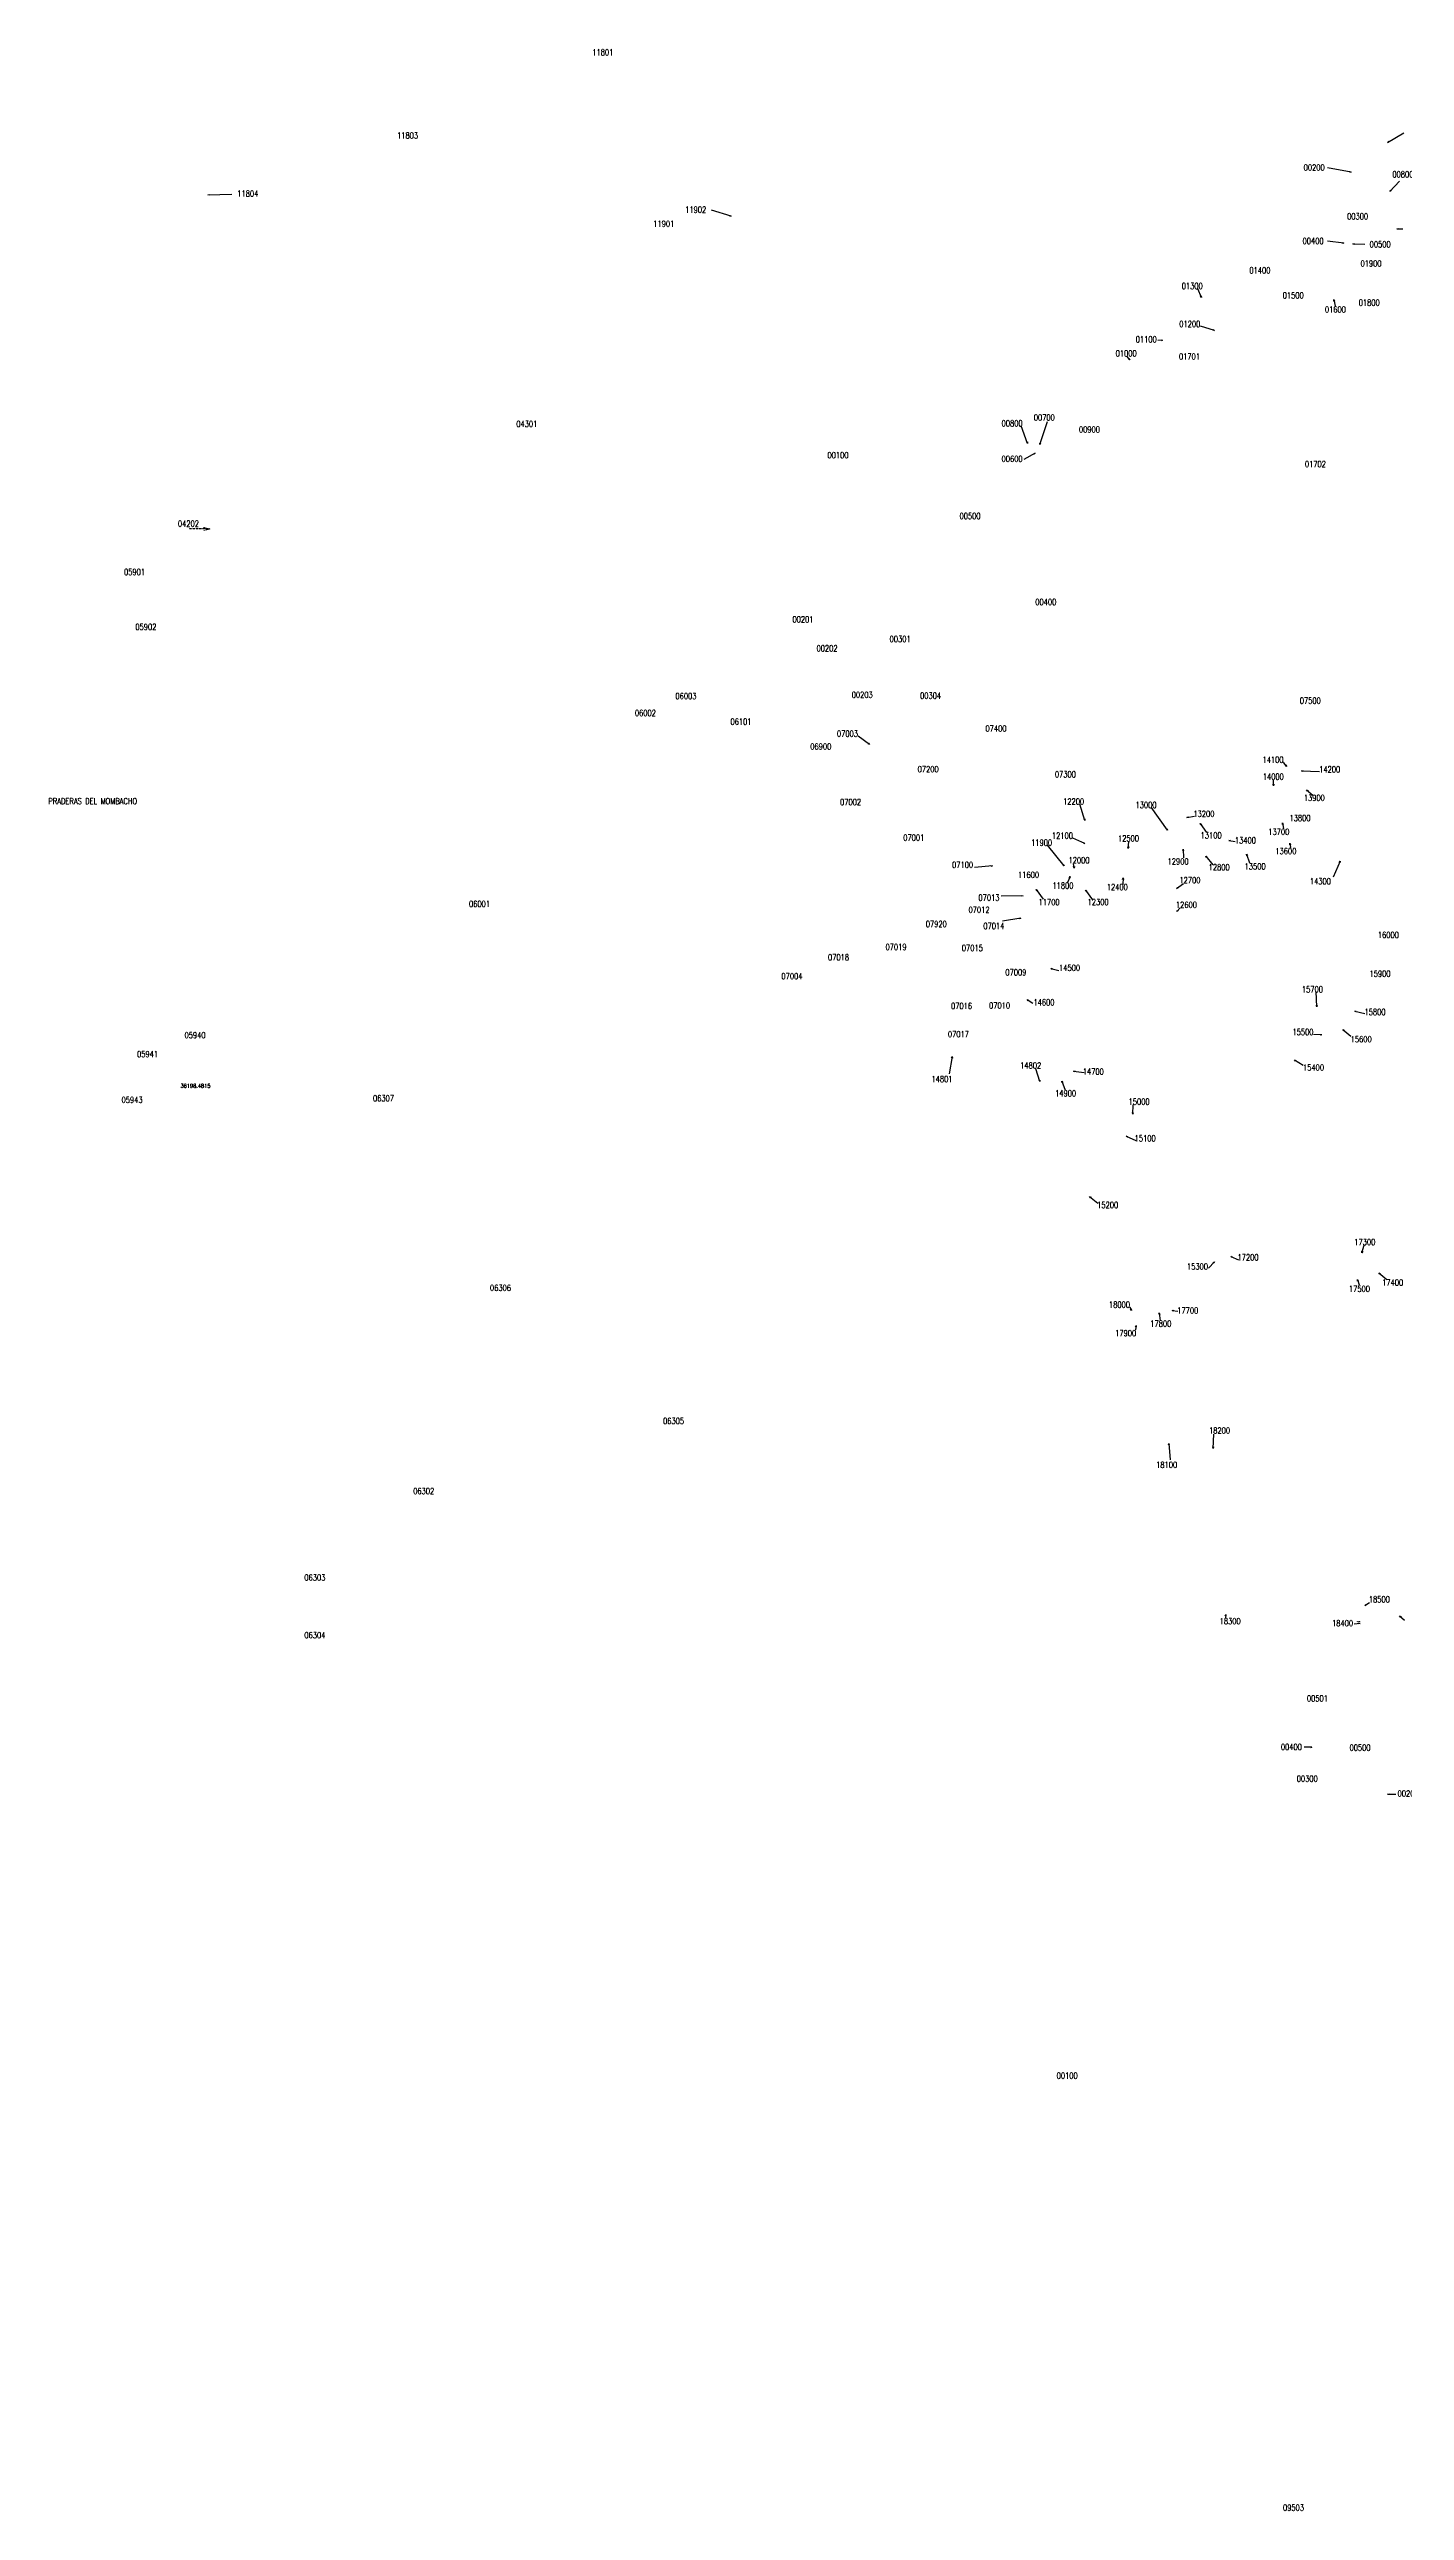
# Model space of a CAD drawing. Header units: metres. Extents: x 615852 to 659911, y 1301217 to 1325118.
# Drawn here: x 648621 to 653041, y 1311381 to 1319403 of the extents above; entities that cross this region are included whole.
import ezdxf
from ezdxf.enums import TextEntityAlignment as Align

# ---------------------------------------------------------------- set-up
doc = ezdxf.new("R2010")
doc.units = ezdxf.units.M
doc.linetypes.add('HIDDEN', pattern=[0.375, 0.25, -0.125])
doc.layers.add('41', color=1, linetype='Continuous')
doc.styles.add('ROMANS', font='ROMANS', dxfattribs={"height": 0.2})

msp = doc.modelspace()

# ---------------------------------------------------------------- linework, layer by layer
at = {"layer": '41', "color": 7, "linetype": 'Continuous'}
for p, q in [((652985.60273, 1319099.55433), (653038.26373, 1319130.85533)), ((652866.18773, 1319002.86833), (652789.04973, 1319016.08433)), ((652993.01973, 1318939.57033), (653024.17173, 1318972.95833)), ((649138.34673, 1318928.22233), (649216.74373, 1318930.39933)), ((650844.71773, 1318858.41833), (650781.39773, 1318878.20533)), ((653016.01273, 1318817.14733), (653035.29773, 1318817.84233)), ((652842.52673, 1318771.23833), (652789.12373, 1318777.49933)), ((652872.19573, 1318768.45633), (652910.76473, 1318767.76033)), ((652378.10573, 1318593.67333), (652366.43473, 1318622.42033)), ((652810.60873, 1318587.15133), (652814.19973, 1318565.59133)), ((652421.19973, 1318486.77133), (652375.41173, 1318500.24633)), ((652251.98773, 1318454.40233), (652235.96473, 1318453.87733)), ((652144.81673, 1318390.53433), (652136.14873, 1318401.83633)), ((651811.48373, 1318118.50333), (651790.46973, 1318175.27533)), ((651851.40973, 1318114.29833), (651876.62673, 1318189.99433)), ((651836.69973, 1318086.96333), (651798.87473, 1318065.93633)), ((651296.34373, 1317137.09533), (651259.47673, 1317163.92433)), ((652656.05673, 1317065.70533), (652646.22473, 1317079.47833)), ((652705.21673, 1317050.94833), (652763.71773, 1317048.98033)), ((652613.28773, 1317002.74233), (652613.28773, 1317021.92633)), ((652721.43973, 1316988.96933), (652742.08673, 1316972.24533)), ((651998.36273, 1316889.47333), (651982.10273, 1316942.35133)), ((652267.88173, 1316858.33333), (652214.67073, 1316932.46933)), ((652331.19573, 1316899.44533), (652355.44373, 1316903.48933)), ((651930.88173, 1316741.41433), (651876.40973, 1316808.93533)), ((651998.36273, 1316814.63033), (651959.33773, 1316831.71433)), ((652139.82873, 1316798.36033), (652141.45473, 1316821.13833)), ((652374.30373, 1316879.22633), (652394.51073, 1316850.24633)), ((652467.92773, 1316824.63533), (652488.80773, 1316821.26633)), ((652642.89573, 1316881.90433), (652646.26273, 1316863.70733)), ((652667.14373, 1316815.18233), (652669.16373, 1316801.02833)), ((651696.85473, 1316741.37333), (651638.20273, 1316736.34233)), ((651963.40273, 1316734.09233), (651961.77673, 1316749.54933)), ((652318.39873, 1316796.32933), (652320.41973, 1316767.34933)), ((652393.16373, 1316772.74033), (652416.06373, 1316745.10833)), ((652525.85373, 1316779.48033), (652534.60973, 1316751.17433)), ((652831.06673, 1316756.30333), (652807.46973, 1316705.14633)), ((651839.82373, 1316664.13033), (651862.58873, 1316633.21733)), ((651950.39473, 1316706.43333), (651941.45173, 1316686.90933)), ((652000.80173, 1316662.50333), (652023.56673, 1316630.77733)), ((652122.75473, 1316702.36533), (652121.94173, 1316681.21433)), ((652297.25773, 1316667.47233), (652320.19773, 1316684.50233)), ((651796.73873, 1316643.72133), (651725.04273, 1316642.25733)), ((651789.42273, 1316570.52633), (651729.43173, 1316561.74333)), ((652297.99773, 1316592.68633), (652308.72773, 1316604.53333)), ((651887.45573, 1316406.56933), (651913.79273, 1316400.71333)), ((652754.39573, 1316281.67433), (652752.38973, 1316332.52633)), ((651809.90673, 1316305.56033), (651828.92873, 1316293.84933)), ((652878.10373, 1316268.29233), (652910.87073, 1316260.26333)), ((652771.11273, 1316190.67733), (652743.69673, 1316191.34633)), ((652839.31973, 1316208.07433), (652866.06773, 1316186.66233)), ((651566.03373, 1316120.35933), (651555.97873, 1316063.34833)), ((652681.50773, 1316109.04733), (652709.59273, 1316091.65033)), ((651851.66673, 1316038.29833), (651838.56773, 1316080.23833)), ((651923.70873, 1316039.60833), (651934.18773, 1316010.77433)), ((651961.69473, 1316072.37533), (651995.75073, 1316068.44333)), ((652154.24473, 1315932.13533), (652155.55473, 1315962.28033)), ((652133.28673, 1315860.04933), (652164.72373, 1315846.94233)), ((652013.90573, 1315664.23533), (652040.51173, 1315641.81633)), ((652421.19573, 1315451.42233), (652401.59173, 1315430.40533)), ((652474.40673, 1315468.23633), (652499.61273, 1315457.02733)), ((652901.65273, 1315480.75533), (652908.71273, 1315505.08833)), ((652886.74773, 1315393.62533), (652893.02273, 1315376.35733)), ((652956.56573, 1315414.81933), (652983.23773, 1315393.62533)), ((652150.59073, 1315292.36333), (652145.54373, 1315303.47333)), ((652240.42773, 1315285.29233), (652243.45573, 1315258.52733)), ((652282.82273, 1315292.36333), (652300.99273, 1315289.83733)), ((652165.73173, 1315243.88233), (652163.20873, 1315229.74233)), ((652416.50473, 1314842.95233), (652418.83373, 1314889.57533)), ((652272.05973, 1314859.27033), (652276.71873, 1314805.65333)), ((652911.13973, 1314330.89933), (652926.22273, 1314340.96033)), ((652457.74673, 1314301.76733), (652456.48973, 1314290.62833)), ((652896.05773, 1314272.68933), (652876.66573, 1314270.53333)), ((653024.61773, 1314297.12333), (653040.41873, 1314283.46833)), ((652738.81173, 1313868.82233), (652713.46773, 1313868.82233)), ((652985.54573, 1313716.07533), (653012.44473, 1313716.07533))]:
    msp.add_line(p, q, dxfattribs=at)
at = {"layer": '41', "color": 7, "linetype": 'HIDDEN'}
msp.add_line((649144.29473, 1317839.50133), (649077.78873, 1317839.50133), dxfattribs=at)
at = {"layer": '41', "color": 7, "linetype": 'Continuous'}
for points in [[(652990.53973, 1319101.03433), (652985.60273, 1319099.55433), (652989.26173, 1319103.18333)], [(652861.47073, 1319004.94433), (652866.18773, 1319002.86833), (652861.04873, 1319002.48033)], [(649143.37973, 1318927.11133), (649138.34673, 1318928.22233), (649143.30973, 1318929.61033)], [(652997.34473, 1318942.37333), (652993.01973, 1318939.57033), (652995.51673, 1318944.07933)], [(650840.31773, 1318861.10233), (650844.71773, 1318858.41833), (650839.57273, 1318858.71633)], [(653021.05473, 1318816.07833), (653016.01273, 1318817.14733), (653020.96473, 1318818.57633)], [(652837.70673, 1318773.06233), (652842.52673, 1318771.23833), (652837.41473, 1318770.57933)], [(652877.17273, 1318767.11633), (652872.19573, 1318768.45633), (652877.21773, 1318769.61633)], [(652377.38273, 1318598.77633), (652378.10573, 1318593.67333), (652375.06673, 1318597.83633)], [(652810.19673, 1318582.01433), (652810.60873, 1318587.15133), (652812.66273, 1318582.42433)], [(652246.94973, 1318455.48833), (652251.98773, 1318454.40233), (652247.03173, 1318452.98933)], [(652416.75573, 1318489.38233), (652421.19973, 1318486.77133), (652416.04973, 1318486.98333)], [(652142.76573, 1318395.26233), (652144.81673, 1318390.53433), (652140.78173, 1318393.74133)], [(651810.92073, 1318123.62633), (651811.48373, 1318118.50333), (651808.57573, 1318122.75833)], [(651854.17573, 1318118.64733), (651851.40973, 1318114.29833), (651851.80373, 1318119.43733)], [(651831.72273, 1318085.62633), (651836.69973, 1318086.96333), (651832.93673, 1318083.44133)], [(651293.03673, 1317141.04833), (651296.34373, 1317137.09533), (651291.56573, 1317139.02633)], [(652654.16873, 1317070.50133), (652656.05673, 1317065.70533), (652652.13473, 1317069.04833)], [(652710.17173, 1317049.53133), (652705.21673, 1317050.94833), (652710.25573, 1317052.02933)], [(652614.53773, 1317007.74233), (652613.28773, 1317002.74233), (652612.03773, 1317007.74233)], [(652724.53873, 1316984.85133), (652721.43973, 1316988.96933), (652726.11173, 1316986.79333)], [(651998.08773, 1316894.62033), (651998.36273, 1316889.47333), (651995.69873, 1316893.88533)], [(652336.33373, 1316899.03533), (652331.19573, 1316899.44533), (652335.92173, 1316901.50033)], [(651994.28373, 1316817.78033), (651998.36273, 1316814.63033), (651993.28073, 1316815.49033)], [(652265.98173, 1316863.12433), (652267.88173, 1316858.33333), (652263.95073, 1316861.66633)], [(652376.13773, 1316874.41033), (652374.30373, 1316879.22633), (652378.18873, 1316875.84033)], [(652472.66473, 1316822.60533), (652467.92773, 1316824.63533), (652473.06273, 1316825.07333)], [(652642.57673, 1316876.76033), (652642.89573, 1316881.90433), (652645.03473, 1316877.21533)], [(652666.61273, 1316810.05633), (652667.14373, 1316815.18233), (652669.08773, 1316810.40933)], [(651691.76573, 1316742.19133), (651696.85473, 1316741.37333), (651691.97973, 1316739.70033)], [(651928.71473, 1316746.09033), (651930.88173, 1316741.41433), (651926.76973, 1316744.52133)], [(651964.12273, 1316739.19533), (651963.40273, 1316734.09233), (651961.63673, 1316738.93433)], [(652141.43173, 1316803.25833), (652139.82873, 1316798.36033), (652138.93773, 1316803.43633)], [(652317.49973, 1316791.25433), (652318.39873, 1316796.32933), (652319.99373, 1316791.42833)], [(652395.39173, 1316768.09333), (652393.16373, 1316772.74033), (652397.31673, 1316769.68833)], [(652526.13673, 1316774.33433), (652525.85373, 1316779.48033), (652528.52573, 1316775.07333)], [(652827.83773, 1316752.28633), (652831.06673, 1316756.30333), (652830.10773, 1316751.23933)], [(651791.71473, 1316644.86933), (651796.73873, 1316643.72133), (651791.76573, 1316642.36933)], [(651841.78173, 1316659.36333), (651839.82373, 1316664.13033), (651843.79473, 1316660.84533)], [(651947.17573, 1316702.40833), (651950.39473, 1316706.43333), (651949.44873, 1316701.36733)], [(652002.70073, 1316657.71233), (652000.80173, 1316662.50333), (652004.73273, 1316659.16933)], [(652121.31373, 1316697.41733), (652122.75473, 1316702.36533), (652123.81173, 1316697.32133)], [(652302.01773, 1316669.44933), (652297.25773, 1316667.47233), (652300.52773, 1316671.45633)], [(651784.29473, 1316571.03933), (651789.42273, 1316570.52633), (651784.65673, 1316568.56533)], [(652302.28073, 1316595.55333), (652297.99773, 1316592.68633), (652300.42773, 1316597.23133)], [(651892.06473, 1316404.26433), (651887.45573, 1316406.56933), (651892.60773, 1316406.70433)], [(651813.50873, 1316301.87433), (651809.90673, 1316305.56033), (651814.81973, 1316304.00333)], [(652755.44773, 1316286.71933), (652754.39573, 1316281.67433), (652752.94973, 1316286.62133)], [(652882.66273, 1316265.88833), (652878.10373, 1316268.29233), (652883.25773, 1316268.31633)], [(652766.14473, 1316192.04933), (652771.11273, 1316190.67733), (652766.08373, 1316189.54933)], [(652842.44173, 1316203.97333), (652839.31973, 1316208.07433), (652844.00473, 1316205.92533)], [(651563.93473, 1316115.65233), (651566.03373, 1316120.35933), (651566.39673, 1316115.21833)], [(652685.09973, 1316105.35133), (652681.50773, 1316109.04733), (652686.41673, 1316107.47733)], [(651851.36973, 1316043.44333), (651851.66673, 1316038.29833), (651848.98273, 1316042.69833)], [(651924.24173, 1316034.48233), (651923.70873, 1316039.60833), (651926.59173, 1316035.33633)], [(651966.51873, 1316070.56033), (651961.69473, 1316072.37533), (651966.80473, 1316073.04333)], [(652155.71073, 1315937.07633), (652154.24473, 1315932.13533), (652153.21273, 1315937.18533)], [(652137.42073, 1315856.97133), (652133.28673, 1315860.04933), (652138.38273, 1315859.27933)], [(652016.92373, 1315660.05733), (652013.90573, 1315664.23533), (652018.53473, 1315661.96933)], [(652416.87073, 1315448.61833), (652421.19573, 1315451.42233), (652418.69973, 1315446.91333)], [(652478.46773, 1315465.06233), (652474.40673, 1315468.23633), (652479.48373, 1315467.34733)], [(652904.24673, 1315485.20933), (652901.65273, 1315480.75533), (652901.84573, 1315485.90533)], [(652887.28073, 1315388.49933), (652886.74773, 1315393.62533), (652889.63073, 1315389.35333)], [(652959.70273, 1315410.73033), (652956.56573, 1315414.81933), (652961.25773, 1315412.68733)], [(652149.66073, 1315297.43233), (652150.59073, 1315292.36333), (652147.38473, 1315296.39833)], [(652239.74773, 1315280.18333), (652240.42773, 1315285.29233), (652242.23173, 1315280.46433)], [(652287.60273, 1315290.43633), (652282.82273, 1315292.36333), (652287.94673, 1315292.91333)], [(652163.62273, 1315239.17933), (652165.73173, 1315243.88233), (652166.08373, 1315238.74033)], [(652271.24773, 1314854.18133), (652272.05973, 1314859.27033), (652273.73773, 1314854.39733)], [(652418.00273, 1314847.88333), (652416.50473, 1314842.95233), (652415.50573, 1314848.00833)], [(652915.99273, 1314332.63433), (652911.13973, 1314330.89933), (652914.60573, 1314334.71333)], [(652455.94373, 1314296.93933), (652457.74673, 1314301.76733), (652458.42773, 1314296.65833)], [(652890.94973, 1314273.37933), (652896.05773, 1314272.68933), (652891.22673, 1314270.89433)], [(653027.58373, 1314292.90833), (653024.61773, 1314297.12333), (653029.21773, 1314294.79933)], [(652733.81173, 1313870.07233), (652738.81173, 1313868.82233), (652733.81173, 1313867.57233)], [(652990.54573, 1313714.82533), (652985.54573, 1313716.07533), (652990.54573, 1313717.32533)]]:
    msp.add_lwpolyline(points, dxfattribs=at)
at = {"layer": '41', "color": 7, "linetype": 'HIDDEN'}
msp.add_lwpolyline([(649124.29473, 1317844.50133), (649144.29473, 1317839.50133), (649124.29473, 1317834.50133)], dxfattribs=at)

# ---------------------------------------------------------------- texts
at = {"layer": '41', "color": 7, "linetype": 'Continuous', "style": 'ROMANS'}
for s, height, width, p in [('11801', 20, 0.8, (650426.59673, 1319392.99033)), ('11803', 20, 0.8, (649789.93273, 1319121.82233)), ('00200', 20, 0.8, (652746.03073, 1319017.47533)), ('00800', 20, 0.8, (653035.29773, 1318995.21633)), ('11804', 20, 0.8, (649269.00773, 1318932.57733)), ('11901', 20, 0.8, (650625.29073, 1318834.04333)), ('11902', 20, 0.8, (650729.44873, 1318880.11633)), ('00300', 20, 0.8, (652887.69673, 1318858.18633)), ('00400', 20, 0.8, (652742.39573, 1318778.19433)), ('00500', 20, 0.8, (652961.12673, 1318767.06533)), ('01400', 20, 0.8, (652569.10173, 1318682.37533)), ('01900', 20, 0.8, (652931.36773, 1318704.74433)), ('01300', 20, 0.8, (652348.47873, 1318631.40333)), ('01500', 20, 0.8, (652677.73473, 1318600.62633)), ('01800', 20, 0.8, (652925.56373, 1318576.97633)), ('01200', 20, 0.8, (652340.39773, 1318507.43333)), ('01600', 20, 0.8, (652815.09773, 1318554.81133)), ('01000', 20, 0.8, (652132.99673, 1318411.56133)), ('01100', 20, 0.8, (652198.40273, 1318457.29333)), ('01701', 20, 0.8, (652339.50073, 1318401.42933)), ('00800', 20, 0.8, (651761.04973, 1318183.68633)), ('00700', 20, 0.8, (651866.11973, 1318202.61033)), ('00900', 20, 0.8, (652013.19073, 1318163.63133)), ('00100', 20, 0.8, (651193.36273, 1318080.11533)), ('00600', 20, 0.8, (651761.04973, 1318068.03933)), ('01702', 20, 0.8, (652749.97073, 1318050.87933)), ('00500', 20, 0.8, (651623.95773, 1317881.75133)), ('00400', 20, 0.8, (651870.89873, 1317601.46933)), ('00201', 20, 0.8, (651079.12673, 1317544.73433)), ('00202', 20, 0.8, (651157.58573, 1317450.23533)), ('00301', 20, 0.8, (651395.87073, 1317480.76533)), ('00203', 20, 0.8, (651272.36973, 1317299.03633)), ('00304', 20, 0.8, (651495.32903, 1317296.12933)), ('07500', 20, 0.8, (652733.31773, 1317280.03133)), ('06900', 20, 0.8, (651137.24473, 1317130.39233)), ('07003', 20, 0.8, (651224.28473, 1317172.30833)), ('07400', 20, 0.8, (651708.58573, 1317189.07633)), ('07200', 20, 0.8, (651487.38273, 1317056.60933)), ('07300', 20, 0.8, (651934.81573, 1317039.84133)), ('14100', 20, 0.8, (652611.81273, 1317087.34833)), ('14200', 20, 0.8, (652796.65173, 1317056.04633)), ('14000', 20, 0.8, (652612.79673, 1317032.25633)), ('13900', 20, 0.8, (652746.50873, 1316963.07833)), ('07002', 20, 0.8, (651234.33973, 1316949.29533)), ('12200', 20, 0.8, (651961.77673, 1316951.30033)), ('13000', 20, 0.8, (652197.83273, 1316939.88333)), ('13200', 20, 0.8, (652386.42773, 1316910.90233)), ('13800', 20, 0.8, (652699.80673, 1316897.16433)), ('07001', 20, 0.8, (651440.46073, 1316833.59633)), ('11900', 20, 0.8, (651857.32073, 1316817.19033)), ('12100', 20, 0.8, (651925.19073, 1316839.84933)), ('12500', 20, 0.8, (652140.64173, 1316830.90033)), ('13100', 20, 0.8, (652410.00173, 1316840.81033)), ('13400', 20, 0.8, (652521.81273, 1316824.63533)), ('13700', 20, 0.8, (652630.77173, 1316852.24933)), ('07100', 20, 0.8, (651599.65973, 1316744.72633)), ('12000', 20, 0.8, (651979.25173, 1316759.84833)), ('12900', 20, 0.8, (652302.23373, 1316755.89133)), ('12800', 20, 0.8, (652436.21073, 1316736.97633)), ('13500', 20, 0.8, (652553.46973, 1316739.71633)), ('13600', 20, 0.8, (652653.67173, 1316789.57133)), ('07013', 20, 0.8, (651685.53673, 1316637.86633)), ('11600', 20, 0.8, (651814.64473, 1316712.26633)), ('11800', 20, 0.8, (651926.82173, 1316676.88533)), ('12400', 20, 0.8, (652104.05573, 1316672.26633)), ('12700', 20, 0.8, (652340.91773, 1316694.86933)), ('14300', 20, 0.8, (652766.17573, 1316691.37333)), ('07012', 20, 0.8, (651653.34773, 1316598.34133)), ('11700', 20, 0.8, (651881.70673, 1316623.20333)), ('12300', 20, 0.8, (652041.45273, 1316623.45533)), ('12600', 20, 0.8, (652329.44773, 1316614.52933)), ('07019', 20, 0.8, (651382.59573, 1316476.95533)), ('07920', 20, 0.8, (651513.83573, 1316551.98633)), ('07014', 20, 0.8, (651701.63073, 1316545.64033)), ('16000', 20, 0.8, (652987.87673, 1316516.47133)), ('07018', 20, 0.8, (651195.11073, 1316443.60833)), ('07015', 20, 0.8, (651631.39673, 1316473.90833)), ('07009', 20, 0.8, (651773.34779, 1316394.63932)), ('14500', 20, 0.8, (651948.32873, 1316409.22433)), ('07004', 20, 0.8, (651043.18973, 1316381.93833)), ('15700', 20, 0.8, (652740.27873, 1316339.25033)), ('15900', 20, 0.8, (652960.76773, 1316389.88533)), ('07016', 20, 0.8, (651596.27973, 1316285.06433)), ('07010', 20, 0.8, (651720.20473, 1316286.36233)), ('14600', 20, 0.8, (651864.92773, 1316296.50433)), ('15800', 20, 0.8, (652944.50173, 1316265.10733)), ('07017', 20, 0.8, (651586.04073, 1316192.83933)), ('15500', 20, 0.8, (652709.55473, 1316200.00533)), ('15600', 20, 0.8, (652899.31973, 1316176.49733)), ('14802', 20, 0.8, (651821.63173, 1316090.78033)), ('15400', 20, 0.8, (652743.89373, 1316084.27033)), ('14801', 20, 0.8, (651532.51773, 1316046.58033)), ('14900', 20, 0.8, (651935.58973, 1316000.34533)), ('14700', 20, 0.8, (652025.87773, 1316071.06433)), ('15000', 20, 0.8, (652175.20273, 1315972.76533)), ('15100', 20, 0.8, (652194.85073, 1315853.49633)), ('15200', 20, 0.8, (652072.84873, 1315635.97733)), ('17300', 20, 0.8, (652911.06573, 1315515.29233)), ('15300', 20, 0.8, (652365.51173, 1315435.61333)), ('17200', 20, 0.8, (652530.41873, 1315465.43433)), ('17500', 20, 0.8, (652893.80773, 1315363.01333)), ('17400', 20, 0.8, (653002.06473, 1315383.42133)), ('18000', 20, 0.8, (652111.22373, 1315311.55333)), ('17700', 20, 0.8, (652333.79773, 1315292.36333)), ('17900', 20, 0.8, (652131.41173, 1315218.63233)), ('17800', 20, 0.8, (652245.97973, 1315249.43733)), ('18200', 20, 0.8, (652437.47173, 1314901.23133)), ('18100', 20, 0.8, (652265.06973, 1314789.33533)), ('18500', 20, 0.8, (652958.54173, 1314351.02133)), ('18300', 20, 0.8, (652472.11073, 1314280.02833)), ('18400', 20, 0.8, (652838.59973, 1314273.40733)), ('plano catastro', 1, 0.8, (652890.38693, 1314277.92572)), ('00501', 19.992, 0.80002, (652756.49573, 1314028.02533)), ('00400', 19.992, 0.80002, (652671.62173, 1313870.00233)), ('00500', 19.992, 0.80002, (652895.59273, 1313867.64433)), ('00300', 19.992, 0.80002, (652723.49073, 1313766.22533)), ('00200', 19.992, 0.80002, (653052.26873, 1313718.17133)), ('00100', 19.992, 0.80002, (651940.62173, 1312798.61833)), ('09503', 19.992, 0.80002, (652678.69473, 1311390.53533))]:
    msp.add_text(s, height=height, dxfattribs=dict(at, width=width)).set_placement(p, align=Align.MIDDLE)
at = {"layer": '41', "color": 7, "linetype": 'HIDDEN', "style": 'ROMANS', "width": 0.8}
for s, p in [('04301', (650178.82274, 1318181.88131)), ('04202', (649075.32574, 1317856.7433)), ('06003', (650697.55274, 1317294.8533)), ('06002', (650565.29774, 1317239.7453)), ('06101', (650877.04374, 1317211.40431)), ('06001', (650024.53274, 1316617.53531))]:
    msp.add_text(s, height=20, rotation=359.999961113, dxfattribs=at).set_placement(p, align=Align.MIDDLE)
at = {"layer": '41', "color": 7, "linetype": 'Continuous', "style": 'ROMANS', "width": 0.8}
for s, p in [('05901', (648899.74074, 1317699.24931)), ('05902', (648936.76174, 1317520.3153)), ('PRADERAS DEL MOMBACHO', (648763.3503, 1316952.45316)), ('05940', (649096.87074, 1316189.7593)), ('05941', (648942.18974, 1316127.88831)), ('05943', (648891.56574, 1315978.8333)), ('06307', (649711.49574, 1315984.1403)), ('06306', (650092.82474, 1315366.3023)), ('06305', (650657.29974, 1314932.5323)), ('06302', (649842.41474, 1314703.7623)), ('06303', (649487.67174, 1314422.0543)), ('06304', (649487.67074, 1314234.2473))]:
    msp.add_text(s, height=20, rotation=359.999961113, dxfattribs=at).set_placement(p, align=Align.MIDDLE)
at = {"layer": '41', "color": 120, "linetype": 'Continuous', "insert": (649049.5787, 1316030.57902), "char_height": 12, "width": 1.75, "attachment_point": 1, "rotation": 359.999961113, "style": 'ROMANS'}
msp.add_mtext('36198.4815', dxfattribs=at)

doc.saveas('drawing.dxf')
